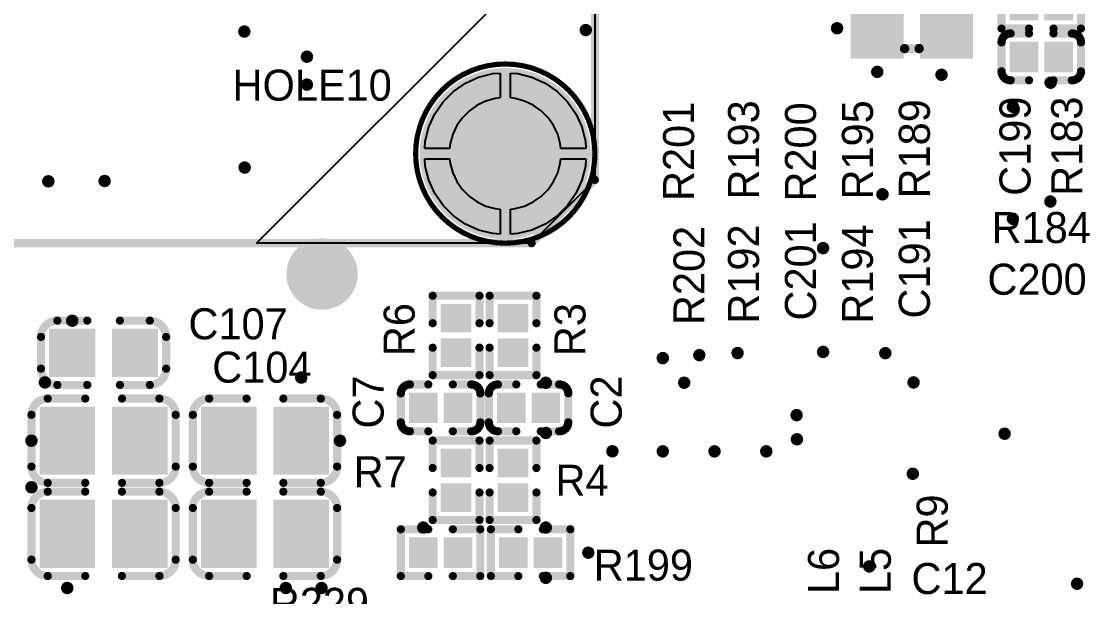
# Model space of a CAD drawing. Header units: millimetres. Extents: x 1205 to 1330, y 770 to 864.
# Drawn here: x 1252.03 to 1278.25, y 786.72 to 800.84 of the extents above; entities that cross this region are included whole.
import ezdxf

# ---------------------------------------------------------------- set-up
doc = ezdxf.new("R2010")
doc.units = ezdxf.units.MM
for name, color, linetype in [('PadHoleLayer', 156, 'Continuous'), ('TopOverlay', 2, 'Continuous'), ('TopPaste', 8, 'Continuous'), ('TopSolder', 216, 'Continuous'), ('ViaHoleLayer', 16, 'Continuous')]:
    doc.layers.add(name, color=color, linetype=linetype)

# ---------------------------------------------------------------- blocks, each defined once
blk = doc.blocks.new('0402_C_18')
at = {"layer": 'TopOverlay', "const_width": 0.2}
for points in [[(-0.975, 0.355, -0.414214), (-0.755, 0.575)], [(0.755, 0.575, -0.414214), (0.975, 0.355)], [(-0.755, -0.575, -0.414214), (-0.975, -0.355)], [(0.975, -0.355, -0.414214), (0.755, -0.575)]]:
    blk.add_lwpolyline(points, format="xyb", dxfattribs=at)
at = {"layer": 'TopOverlay', "const_width": 0.1}
for points in [[(-0.805, 0.575, 1), (-0.705, 0.575, 1)], [(-0.8, 0.575, 1), (-0.7, 0.575, 1)], [(-0.35, 0.575, 1), (-0.25, 0.575, 1)], [(0.25, 0.575, 1), (0.35, 0.575, 1)], [(0.7, 0.575, 1), (0.8, 0.575, 1)], [(0.705, 0.575, 1), (0.805, 0.575, 1)], [(-1.025, 0.355, 1), (-0.925, 0.355, 1)], [(-1.025, 0.355, 1), (-0.925, 0.355, 1)], [(0.925, 0.355, 1), (1.025, 0.355, 1)], [(0.925, 0.355, 1), (1.025, 0.355, 1)], [(-1.025, -0.355, 1), (-0.925, -0.355, 1)], [(-1.025, -0.355, 1), (-0.925, -0.355, 1)], [(0.925, -0.355, 1), (1.025, -0.355, 1)], [(0.925, -0.355, 1), (1.025, -0.355, 1)], [(-0.805, -0.575, 1), (-0.705, -0.575, 1)], [(-0.8, -0.575, 1), (-0.7, -0.575, 1)], [(-0.35, -0.575, 1), (-0.25, -0.575, 1)], [(0.25, -0.575, 1), (0.35, -0.575, 1)], [(0.7, -0.575, 1), (0.8, -0.575, 1)], [(0.705, -0.575, 1), (0.805, -0.575, 1)]]:
    blk.add_lwpolyline(points, format="xyb", close=True, dxfattribs=at)
at = {"layer": 'TopOverlay', "const_width": 0.2}
for points in [[(-0.75, 0.575), (-0.3, 0.575)], [(0.3, 0.575), (0.75, 0.575)], [(-0.975, -0.355), (-0.975, 0.355)], [(0.975, -0.355), (0.975, 0.355)], [(-0.75, -0.575), (-0.3, -0.575)], [(0.3, -0.575), (0.75, -0.575)]]:
    blk.add_lwpolyline(points, dxfattribs=at)
at = {"layer": 'TopPaste'}
for points in [[(-0.725, -0.325), (-0.125, -0.325), (-0.725, 0.325), (-0.125, 0.325)], [(0.125, -0.325), (0.725, -0.325), (0.125, 0.325), (0.725, 0.325)]]:
    blk.add_solid(points, dxfattribs=at)
at = {"layer": 'TopSolder'}
for points in [[(-0.776, -0.376), (-0.074, -0.376), (-0.776, 0.376), (-0.074, 0.376)], [(0.074, -0.376), (0.776, -0.376), (0.074, 0.376), (0.776, 0.376)]]:
    blk.add_solid(points, dxfattribs=at)
blk = doc.blocks.new('0402_C_23')
at = {"layer": 'TopOverlay', "const_width": 0.2}
for points in [[(-0.975, 0.355, -0.414214), (-0.755, 0.575)], [(0.755, 0.575, -0.414214), (0.975, 0.355)], [(-0.755, -0.575, -0.414214), (-0.975, -0.355)], [(0.975, -0.355, -0.414214), (0.755, -0.575)]]:
    blk.add_lwpolyline(points, format="xyb", dxfattribs=at)
at = {"layer": 'TopOverlay', "const_width": 0.1}
for points in [[(-0.805, 0.575, 1), (-0.705, 0.575, 1)], [(-0.8, 0.575, 1), (-0.7, 0.575, 1)], [(-0.35, 0.575, 1), (-0.25, 0.575, 1)], [(0.25, 0.575, 1), (0.35, 0.575, 1)], [(0.7, 0.575, 1), (0.8, 0.575, 1)], [(0.705, 0.575, 1), (0.805, 0.575, 1)], [(-1.025, 0.355, 1), (-0.925, 0.355, 1)], [(-1.025, 0.355, 1), (-0.925, 0.355, 1)], [(0.925, 0.355, 1), (1.025, 0.355, 1)], [(0.925, 0.355, 1), (1.025, 0.355, 1)], [(-1.025, -0.355, 1), (-0.925, -0.355, 1)], [(-1.025, -0.355, 1), (-0.925, -0.355, 1)], [(0.925, -0.355, 1), (1.025, -0.355, 1)], [(0.925, -0.355, 1), (1.025, -0.355, 1)], [(-0.805, -0.575, 1), (-0.705, -0.575, 1)], [(-0.8, -0.575, 1), (-0.7, -0.575, 1)], [(-0.35, -0.575, 1), (-0.25, -0.575, 1)], [(0.25, -0.575, 1), (0.35, -0.575, 1)], [(0.7, -0.575, 1), (0.8, -0.575, 1)], [(0.705, -0.575, 1), (0.805, -0.575, 1)]]:
    blk.add_lwpolyline(points, format="xyb", close=True, dxfattribs=at)
at = {"layer": 'TopOverlay', "const_width": 0.2}
for points in [[(-0.75, 0.575), (-0.3, 0.575)], [(0.3, 0.575), (0.75, 0.575)], [(-0.975, -0.355), (-0.975, 0.355)], [(0.975, -0.355), (0.975, 0.355)], [(-0.75, -0.575), (-0.3, -0.575)], [(0.3, -0.575), (0.75, -0.575)]]:
    blk.add_lwpolyline(points, dxfattribs=at)
at = {"layer": 'TopPaste'}
for points in [[(-0.725, -0.325), (-0.125, -0.325), (-0.725, 0.325), (-0.125, 0.325)], [(0.125, -0.325), (0.725, -0.325), (0.125, 0.325), (0.725, 0.325)]]:
    blk.add_solid(points, dxfattribs=at)
at = {"layer": 'TopSolder'}
for points in [[(-0.776, -0.376), (-0.074, -0.376), (-0.776, 0.376), (-0.074, 0.376)], [(0.074, -0.376), (0.776, -0.376), (0.074, 0.376), (0.776, 0.376)]]:
    blk.add_solid(points, dxfattribs=at)
blk = doc.blocks.new('0805_C_120')
at = {"layer": 'TopOverlay', "const_width": 0.2}
for points in [[(-1.77, 0.635, -0.414214), (-1.37, 1.035)], [(1.37, 1.035, -0.414213), (1.77, 0.635)], [(-1.37, -1.035, -0.414213), (-1.77, -0.635)], [(1.77, -0.635, -0.414214), (1.37, -1.035)]]:
    blk.add_lwpolyline(points, format="xyb", dxfattribs=at)
for points in [[(-0.45, 1.035), (-1.37, 1.035)], [(1.37, 1.035), (0.45, 1.035)], [(-1.77, 0.635), (-1.77, -0.635)], [(1.77, 0.635), (1.77, -0.635)], [(-0.45, -1.035), (-1.37, -1.035)], [(1.37, -1.035), (0.45, -1.035)]]:
    blk.add_lwpolyline(points, dxfattribs=at)
at = {"layer": 'TopOverlay', "const_width": 0.1}
for points in [[(-1.42, 1.035, 1), (-1.32, 1.035, 1)], [(-1.42, 1.035, 1), (-1.32, 1.035, 1)], [(-0.5, 1.035, 1), (-0.4, 1.035, 1)], [(0.4, 1.035, 1), (0.5, 1.035, 1)], [(1.32, 1.035, 1), (1.42, 1.035, 1)], [(1.32, 1.035, 1), (1.42, 1.035, 1)], [(-1.82, 0.635, 1), (-1.72, 0.635, 1)], [(-1.82, 0.635, 1), (-1.72, 0.635, 1)], [(1.72, 0.635, 1), (1.82, 0.635, 1)], [(1.72, 0.635, 1), (1.82, 0.635, 1)], [(-1.82, -0.635, 1), (-1.72, -0.635, 1)], [(-1.82, -0.635, 1), (-1.72, -0.635, 1)], [(1.72, -0.635, 1), (1.82, -0.635, 1)], [(1.72, -0.635, 1), (1.82, -0.635, 1)], [(-1.42, -1.035, 1), (-1.32, -1.035, 1)], [(-1.42, -1.035, 1), (-1.32, -1.035, 1)], [(-0.5, -1.035, 1), (-0.4, -1.035, 1)], [(0.4, -1.035, 1), (0.5, -1.035, 1)], [(1.32, -1.035, 1), (1.42, -1.035, 1)], [(1.32, -1.035, 1), (1.42, -1.035, 1)]]:
    blk.add_lwpolyline(points, format="xyb", close=True, dxfattribs=at)
at = {"layer": 'TopPaste'}
for points in [[(-1.47, -0.735), (-0.31, -0.735), (-1.47, 0.735), (-0.31, 0.735)], [(0.31, -0.735), (1.47, -0.735), (0.31, 0.735), (1.47, 0.735)]]:
    blk.add_solid(points, dxfattribs=at)
at = {"layer": 'TopSolder'}
for points in [[(-1.572, -0.837), (-0.208, -0.837), (-1.572, 0.837), (-0.208, 0.837)], [(0.208, -0.837), (1.572, -0.837), (0.208, 0.837), (1.572, 0.837)]]:
    blk.add_solid(points, dxfattribs=at)
blk = doc.blocks.new('0805_C_121')
at = {"layer": 'TopOverlay', "const_width": 0.2}
for points in [[(-1.77, 0.635, -0.414214), (-1.37, 1.035)], [(1.37, 1.035, -0.414213), (1.77, 0.635)], [(-1.37, -1.035, -0.414213), (-1.77, -0.635)], [(1.77, -0.635, -0.414214), (1.37, -1.035)]]:
    blk.add_lwpolyline(points, format="xyb", dxfattribs=at)
for points in [[(-1.37, 1.035), (-0.45, 1.035)], [(0.45, 1.035), (1.37, 1.035)], [(-1.77, -0.635), (-1.77, 0.635)], [(1.77, -0.635), (1.77, 0.635)], [(-1.37, -1.035), (-0.45, -1.035)], [(0.45, -1.035), (1.37, -1.035)]]:
    blk.add_lwpolyline(points, dxfattribs=at)
at = {"layer": 'TopOverlay', "const_width": 0.1}
for points in [[(-1.42, 1.035, 1), (-1.32, 1.035, 1)], [(-1.42, 1.035, 1), (-1.32, 1.035, 1)], [(-0.5, 1.035, 1), (-0.4, 1.035, 1)], [(0.4, 1.035, 1), (0.5, 1.035, 1)], [(1.32, 1.035, 1), (1.42, 1.035, 1)], [(1.32, 1.035, 1), (1.42, 1.035, 1)], [(-1.82, 0.635, 1), (-1.72, 0.635, 1)], [(-1.82, 0.635, 1), (-1.72, 0.635, 1)], [(1.72, 0.635, 1), (1.82, 0.635, 1)], [(1.72, 0.635, 1), (1.82, 0.635, 1)], [(-1.82, -0.635, 1), (-1.72, -0.635, 1)], [(-1.82, -0.635, 1), (-1.72, -0.635, 1)], [(1.72, -0.635, 1), (1.82, -0.635, 1)], [(1.72, -0.635, 1), (1.82, -0.635, 1)], [(-1.42, -1.035, 1), (-1.32, -1.035, 1)], [(-1.42, -1.035, 1), (-1.32, -1.035, 1)], [(-0.5, -1.035, 1), (-0.4, -1.035, 1)], [(0.4, -1.035, 1), (0.5, -1.035, 1)], [(1.32, -1.035, 1), (1.42, -1.035, 1)], [(1.32, -1.035, 1), (1.42, -1.035, 1)]]:
    blk.add_lwpolyline(points, format="xyb", close=True, dxfattribs=at)
at = {"layer": 'TopPaste'}
for points in [[(-1.47, -0.735), (-0.31, -0.735), (-1.47, 0.735), (-0.31, 0.735)], [(0.31, -0.735), (1.47, -0.735), (0.31, 0.735), (1.47, 0.735)]]:
    blk.add_solid(points, dxfattribs=at)
at = {"layer": 'TopSolder'}
for points in [[(-1.572, -0.837), (-0.208, -0.837), (-1.572, 0.837), (-0.208, 0.837)], [(0.208, -0.837), (1.572, -0.837), (0.208, 0.837), (1.572, 0.837)]]:
    blk.add_solid(points, dxfattribs=at)
blk = doc.blocks.new('0805_C_122')
at = {"layer": 'TopOverlay', "const_width": 0.2}
for points in [[(-1.77, 0.635, -0.414214), (-1.37, 1.035)], [(1.37, 1.035, -0.414213), (1.77, 0.635)], [(-1.37, -1.035, -0.414213), (-1.77, -0.635)], [(1.77, -0.635, -0.414214), (1.37, -1.035)]]:
    blk.add_lwpolyline(points, format="xyb", dxfattribs=at)
for points in [[(-1.37, 1.035), (-0.45, 1.035)], [(0.45, 1.035), (1.37, 1.035)], [(-1.77, -0.635), (-1.77, 0.635)], [(1.77, -0.635), (1.77, 0.635)], [(-1.37, -1.035), (-0.45, -1.035)], [(0.45, -1.035), (1.37, -1.035)]]:
    blk.add_lwpolyline(points, dxfattribs=at)
at = {"layer": 'TopOverlay', "const_width": 0.1}
for points in [[(-1.42, 1.035, 1), (-1.32, 1.035, 1)], [(-1.42, 1.035, 1), (-1.32, 1.035, 1)], [(-0.5, 1.035, 1), (-0.4, 1.035, 1)], [(0.4, 1.035, 1), (0.5, 1.035, 1)], [(1.32, 1.035, 1), (1.42, 1.035, 1)], [(1.32, 1.035, 1), (1.42, 1.035, 1)], [(-1.82, 0.635, 1), (-1.72, 0.635, 1)], [(-1.82, 0.635, 1), (-1.72, 0.635, 1)], [(1.72, 0.635, 1), (1.82, 0.635, 1)], [(1.72, 0.635, 1), (1.82, 0.635, 1)], [(-1.82, -0.635, 1), (-1.72, -0.635, 1)], [(-1.82, -0.635, 1), (-1.72, -0.635, 1)], [(1.72, -0.635, 1), (1.82, -0.635, 1)], [(1.72, -0.635, 1), (1.82, -0.635, 1)], [(-1.42, -1.035, 1), (-1.32, -1.035, 1)], [(-1.42, -1.035, 1), (-1.32, -1.035, 1)], [(-0.5, -1.035, 1), (-0.4, -1.035, 1)], [(0.4, -1.035, 1), (0.5, -1.035, 1)], [(1.32, -1.035, 1), (1.42, -1.035, 1)], [(1.32, -1.035, 1), (1.42, -1.035, 1)]]:
    blk.add_lwpolyline(points, format="xyb", close=True, dxfattribs=at)
at = {"layer": 'TopPaste'}
for points in [[(-1.47, -0.735), (-0.31, -0.735), (-1.47, 0.735), (-0.31, 0.735)], [(0.31, -0.735), (1.47, -0.735), (0.31, 0.735), (1.47, 0.735)]]:
    blk.add_solid(points, dxfattribs=at)
at = {"layer": 'TopSolder'}
for points in [[(-1.572, -0.837), (-0.208, -0.837), (-1.572, 0.837), (-0.208, 0.837)], [(0.208, -0.837), (1.572, -0.837), (0.208, 0.837), (1.572, 0.837)]]:
    blk.add_solid(points, dxfattribs=at)
blk = doc.blocks.new('0805_C_123')
at = {"layer": 'TopOverlay', "const_width": 0.2}
for points in [[(-1.77, 0.635, -0.414214), (-1.37, 1.035)], [(1.37, 1.035, -0.414213), (1.77, 0.635)], [(-1.37, -1.035, -0.414213), (-1.77, -0.635)], [(1.77, -0.635, -0.414214), (1.37, -1.035)]]:
    blk.add_lwpolyline(points, format="xyb", dxfattribs=at)
for points in [[(-0.45, 1.035), (-1.37, 1.035)], [(1.37, 1.035), (0.45, 1.035)], [(-1.77, 0.635), (-1.77, -0.635)], [(1.77, 0.635), (1.77, -0.635)], [(-0.45, -1.035), (-1.37, -1.035)], [(1.37, -1.035), (0.45, -1.035)]]:
    blk.add_lwpolyline(points, dxfattribs=at)
at = {"layer": 'TopOverlay', "const_width": 0.1}
for points in [[(-1.42, 1.035, 1), (-1.32, 1.035, 1)], [(-1.42, 1.035, 1), (-1.32, 1.035, 1)], [(-0.5, 1.035, 1), (-0.4, 1.035, 1)], [(0.4, 1.035, 1), (0.5, 1.035, 1)], [(1.32, 1.035, 1), (1.42, 1.035, 1)], [(1.32, 1.035, 1), (1.42, 1.035, 1)], [(-1.82, 0.635, 1), (-1.72, 0.635, 1)], [(-1.82, 0.635, 1), (-1.72, 0.635, 1)], [(1.72, 0.635, 1), (1.82, 0.635, 1)], [(1.72, 0.635, 1), (1.82, 0.635, 1)], [(-1.82, -0.635, 1), (-1.72, -0.635, 1)], [(-1.82, -0.635, 1), (-1.72, -0.635, 1)], [(1.72, -0.635, 1), (1.82, -0.635, 1)], [(1.72, -0.635, 1), (1.82, -0.635, 1)], [(-1.42, -1.035, 1), (-1.32, -1.035, 1)], [(-1.42, -1.035, 1), (-1.32, -1.035, 1)], [(-0.5, -1.035, 1), (-0.4, -1.035, 1)], [(0.4, -1.035, 1), (0.5, -1.035, 1)], [(1.32, -1.035, 1), (1.42, -1.035, 1)], [(1.32, -1.035, 1), (1.42, -1.035, 1)]]:
    blk.add_lwpolyline(points, format="xyb", close=True, dxfattribs=at)
at = {"layer": 'TopPaste'}
for points in [[(-1.47, -0.735), (-0.31, -0.735), (-1.47, 0.735), (-0.31, 0.735)], [(0.31, -0.735), (1.47, -0.735), (0.31, 0.735), (1.47, 0.735)]]:
    blk.add_solid(points, dxfattribs=at)
at = {"layer": 'TopSolder'}
for points in [[(-1.572, -0.837), (-0.208, -0.837), (-1.572, 0.837), (-0.208, 0.837)], [(0.208, -0.837), (1.572, -0.837), (0.208, 0.837), (1.572, 0.837)]]:
    blk.add_solid(points, dxfattribs=at)
blk = doc.blocks.new('0603_C_129')
at = {"layer": 'TopOverlay', "const_width": 0.2}
for points in [[(-1.535, 0.39, -0.414213), (-1.135, 0.79)], [(1.135, 0.79, -0.414213), (1.535, 0.39)], [(-1.135, -0.79, -0.414213), (-1.535, -0.39)], [(1.535, -0.39, -0.414213), (1.135, -0.79)]]:
    blk.add_lwpolyline(points, format="xyb", dxfattribs=at)
for points in [[(-1.135, 0.79), (-0.4, 0.79)], [(0.4, 0.79), (1.135, 0.79)], [(-1.535, -0.39), (-1.535, 0.39)], [(1.535, -0.39), (1.535, 0.39)], [(-1.135, -0.79), (-0.4, -0.79)], [(0.4, -0.79), (1.135, -0.79)]]:
    blk.add_lwpolyline(points, dxfattribs=at)
at = {"layer": 'TopOverlay', "const_width": 0.1}
for points in [[(-1.185, 0.79, 1), (-1.085, 0.79, 1)], [(-1.185, 0.79, 1), (-1.085, 0.79, 1)], [(-0.45, 0.79, 1), (-0.35, 0.79, 1)], [(0.35, 0.79, 1), (0.45, 0.79, 1)], [(1.085, 0.79, 1), (1.185, 0.79, 1)], [(1.085, 0.79, 1), (1.185, 0.79, 1)], [(-1.585, 0.39, 1), (-1.485, 0.39, 1)], [(-1.585, 0.39, 1), (-1.485, 0.39, 1)], [(1.485, 0.39, 1), (1.585, 0.39, 1)], [(1.485, 0.39, 1), (1.585, 0.39, 1)], [(-1.585, -0.39, 1), (-1.485, -0.39, 1)], [(-1.585, -0.39, 1), (-1.485, -0.39, 1)], [(1.485, -0.39, 1), (1.585, -0.39, 1)], [(1.485, -0.39, 1), (1.585, -0.39, 1)], [(-1.185, -0.79, 1), (-1.085, -0.79, 1)], [(-1.185, -0.79, 1), (-1.085, -0.79, 1)], [(-0.45, -0.79, 1), (-0.35, -0.79, 1)], [(0.35, -0.79, 1), (0.45, -0.79, 1)], [(1.085, -0.79, 1), (1.185, -0.79, 1)], [(1.085, -0.79, 1), (1.185, -0.79, 1)]]:
    blk.add_lwpolyline(points, format="xyb", close=True, dxfattribs=at)
at = {"layer": 'TopPaste'}
for points in [[(-1.235, -0.49), (-0.305, -0.49), (-1.235, 0.49), (-0.305, 0.49)], [(0.305, -0.49), (1.235, -0.49), (0.305, 0.49), (1.235, 0.49)]]:
    blk.add_solid(points, dxfattribs=at)
at = {"layer": 'TopSolder'}
for points in [[(-1.337, -0.592), (-0.203, -0.592), (-1.337, 0.592), (-0.203, 0.592)], [(0.203, -0.592), (1.337, -0.592), (0.203, 0.592), (1.337, 0.592)]]:
    blk.add_solid(points, dxfattribs=at)
blk = doc.blocks.new('0402_C_215')
at = {"layer": 'TopOverlay', "const_width": 0.2}
for points in [[(-0.975, 0.355, -0.414214), (-0.755, 0.575)], [(0.755, 0.575, -0.414214), (0.975, 0.355)], [(-0.755, -0.575, -0.414214), (-0.975, -0.355)], [(0.975, -0.355, -0.414214), (0.755, -0.575)]]:
    blk.add_lwpolyline(points, format="xyb", dxfattribs=at)
at = {"layer": 'TopOverlay', "const_width": 0.1}
for points in [[(-0.805, 0.575, 1), (-0.705, 0.575, 1)], [(-0.8, 0.575, 1), (-0.7, 0.575, 1)], [(-0.35, 0.575, 1), (-0.25, 0.575, 1)], [(0.25, 0.575, 1), (0.35, 0.575, 1)], [(0.7, 0.575, 1), (0.8, 0.575, 1)], [(0.705, 0.575, 1), (0.805, 0.575, 1)], [(-1.025, 0.355, 1), (-0.925, 0.355, 1)], [(-1.025, 0.355, 1), (-0.925, 0.355, 1)], [(0.925, 0.355, 1), (1.025, 0.355, 1)], [(0.925, 0.355, 1), (1.025, 0.355, 1)], [(-1.025, -0.355, 1), (-0.925, -0.355, 1)], [(-1.025, -0.355, 1), (-0.925, -0.355, 1)], [(0.925, -0.355, 1), (1.025, -0.355, 1)], [(0.925, -0.355, 1), (1.025, -0.355, 1)], [(-0.805, -0.575, 1), (-0.705, -0.575, 1)], [(-0.8, -0.575, 1), (-0.7, -0.575, 1)], [(-0.35, -0.575, 1), (-0.25, -0.575, 1)], [(0.25, -0.575, 1), (0.35, -0.575, 1)], [(0.7, -0.575, 1), (0.8, -0.575, 1)], [(0.705, -0.575, 1), (0.805, -0.575, 1)]]:
    blk.add_lwpolyline(points, format="xyb", close=True, dxfattribs=at)
at = {"layer": 'TopOverlay', "const_width": 0.2}
for points in [[(-0.3, 0.575), (-0.75, 0.575)], [(0.75, 0.575), (0.3, 0.575)], [(-0.975, 0.355), (-0.975, -0.355)], [(0.975, 0.355), (0.975, -0.355)], [(-0.3, -0.575), (-0.75, -0.575)], [(0.75, -0.575), (0.3, -0.575)]]:
    blk.add_lwpolyline(points, dxfattribs=at)
at = {"layer": 'TopPaste'}
for points in [[(-0.725, -0.325), (-0.125, -0.325), (-0.725, 0.325), (-0.125, 0.325)], [(0.125, -0.325), (0.725, -0.325), (0.125, 0.325), (0.725, 0.325)]]:
    blk.add_solid(points, dxfattribs=at)
at = {"layer": 'TopSolder'}
for points in [[(-0.776, -0.376), (-0.074, -0.376), (-0.776, 0.376), (-0.074, 0.376)], [(0.074, -0.376), (0.776, -0.376), (0.074, 0.376), (0.776, 0.376)]]:
    blk.add_solid(points, dxfattribs=at)
blk = doc.blocks.new('MEDC52_32F_PCIE_LOCK_L_B_331')
at = {"layer": 'PadHoleLayer', "const_width": 0.8}
blk.add_lwpolyline([(-12.9, 21.95, 1), (-12.1, 21.95, 1)], format="xyb", close=True, dxfattribs=at)
at = {"layer": 'TopSolder', "const_width": 0.877}
blk.add_lwpolyline([(-12.938, 21.95, 1), (-12.062, 21.95, 1)], format="xyb", close=True, dxfattribs=at)
blk = doc.blocks.new('0402_R_359')
at = {"layer": 'TopOverlay', "const_width": 0.2}
for points in [[(-0.975, -0.575), (-0.975, 0.575)], [(-0.975, 0.575), (-0.3, 0.575)], [(0.3, 0.575), (0.975, 0.575)], [(0.975, -0.575), (0.975, 0.575)], [(-0.975, -0.575), (-0.3, -0.575)], [(0.3, -0.575), (0.975, -0.575)]]:
    blk.add_lwpolyline(points, dxfattribs=at)
at = {"layer": 'TopOverlay', "const_width": 0.1}
for points in [[(-1.025, 0.575, 1), (-0.925, 0.575, 1)], [(-1.025, 0.575, 1), (-0.925, 0.575, 1)], [(-0.35, 0.575, 1), (-0.25, 0.575, 1)], [(0.25, 0.575, 1), (0.35, 0.575, 1)], [(0.925, 0.575, 1), (1.025, 0.575, 1)], [(0.925, 0.575, 1), (1.025, 0.575, 1)], [(-1.025, -0.575, 1), (-0.925, -0.575, 1)], [(-1.025, -0.575, 1), (-0.925, -0.575, 1)], [(-0.35, -0.575, 1), (-0.25, -0.575, 1)], [(0.25, -0.575, 1), (0.35, -0.575, 1)], [(0.925, -0.575, 1), (1.025, -0.575, 1)], [(0.925, -0.575, 1), (1.025, -0.575, 1)]]:
    blk.add_lwpolyline(points, format="xyb", close=True, dxfattribs=at)
at = {"layer": 'TopPaste'}
for points in [[(-0.725, -0.325), (-0.125, -0.325), (-0.725, 0.325), (-0.125, 0.325)], [(0.125, -0.325), (0.725, -0.325), (0.125, 0.325), (0.725, 0.325)]]:
    blk.add_solid(points, dxfattribs=at)
at = {"layer": 'TopSolder'}
for points in [[(-0.776, -0.376), (-0.074, -0.376), (-0.776, 0.376), (-0.074, 0.376)], [(0.074, -0.376), (0.776, -0.376), (0.074, 0.376), (0.776, 0.376)]]:
    blk.add_solid(points, dxfattribs=at)
blk = doc.blocks.new('0402_R_360')
at = {"layer": 'TopOverlay', "const_width": 0.2}
for points in [[(-0.975, -0.575), (-0.975, 0.575)], [(-0.3, 0.575), (-0.975, 0.575)], [(0.975, 0.575), (0.3, 0.575)], [(0.975, -0.575), (0.975, 0.575)], [(-0.975, -0.575), (-0.3, -0.575)], [(0.3, -0.575), (0.975, -0.575)]]:
    blk.add_lwpolyline(points, dxfattribs=at)
at = {"layer": 'TopOverlay', "const_width": 0.1}
for points in [[(-1.025, 0.575, 1), (-0.925, 0.575, 1)], [(-1.025, 0.575, 1), (-0.925, 0.575, 1)], [(-0.35, 0.575, 1), (-0.25, 0.575, 1)], [(0.25, 0.575, 1), (0.35, 0.575, 1)], [(0.925, 0.575, 1), (1.025, 0.575, 1)], [(0.925, 0.575, 1), (1.025, 0.575, 1)], [(-1.025, -0.575, 1), (-0.925, -0.575, 1)], [(-1.025, -0.575, 1), (-0.925, -0.575, 1)], [(-0.35, -0.575, 1), (-0.25, -0.575, 1)], [(0.25, -0.575, 1), (0.35, -0.575, 1)], [(0.925, -0.575, 1), (1.025, -0.575, 1)], [(0.925, -0.575, 1), (1.025, -0.575, 1)]]:
    blk.add_lwpolyline(points, format="xyb", close=True, dxfattribs=at)
at = {"layer": 'TopPaste'}
for points in [[(-0.725, -0.325), (-0.125, -0.325), (-0.725, 0.325), (-0.125, 0.325)], [(0.125, -0.325), (0.725, -0.325), (0.125, 0.325), (0.725, 0.325)]]:
    blk.add_solid(points, dxfattribs=at)
at = {"layer": 'TopSolder'}
for points in [[(-0.776, -0.376), (-0.074, -0.376), (-0.776, 0.376), (-0.074, 0.376)], [(0.074, -0.376), (0.776, -0.376), (0.074, 0.376), (0.776, 0.376)]]:
    blk.add_solid(points, dxfattribs=at)
blk = doc.blocks.new('0402_R_362')
at = {"layer": 'TopOverlay', "const_width": 0.2}
for points in [[(-0.975, -0.575), (-0.975, 0.575)], [(-0.3, 0.575), (-0.975, 0.575)], [(0.975, 0.575), (0.3, 0.575)], [(0.975, -0.575), (0.975, 0.575)], [(-0.975, -0.575), (-0.3, -0.575)], [(0.3, -0.575), (0.975, -0.575)]]:
    blk.add_lwpolyline(points, dxfattribs=at)
at = {"layer": 'TopOverlay', "const_width": 0.1}
for points in [[(-1.025, 0.575, 1), (-0.925, 0.575, 1)], [(-1.025, 0.575, 1), (-0.925, 0.575, 1)], [(-0.35, 0.575, 1), (-0.25, 0.575, 1)], [(0.25, 0.575, 1), (0.35, 0.575, 1)], [(0.925, 0.575, 1), (1.025, 0.575, 1)], [(0.925, 0.575, 1), (1.025, 0.575, 1)], [(-1.025, -0.575, 1), (-0.925, -0.575, 1)], [(-1.025, -0.575, 1), (-0.925, -0.575, 1)], [(-0.35, -0.575, 1), (-0.25, -0.575, 1)], [(0.25, -0.575, 1), (0.35, -0.575, 1)], [(0.925, -0.575, 1), (1.025, -0.575, 1)], [(0.925, -0.575, 1), (1.025, -0.575, 1)]]:
    blk.add_lwpolyline(points, format="xyb", close=True, dxfattribs=at)
at = {"layer": 'TopPaste'}
for points in [[(-0.725, -0.325), (-0.125, -0.325), (-0.725, 0.325), (-0.125, 0.325)], [(0.125, -0.325), (0.725, -0.325), (0.125, 0.325), (0.725, 0.325)]]:
    blk.add_solid(points, dxfattribs=at)
at = {"layer": 'TopSolder'}
for points in [[(-0.776, -0.376), (-0.074, -0.376), (-0.776, 0.376), (-0.074, 0.376)], [(0.074, -0.376), (0.776, -0.376), (0.074, 0.376), (0.776, 0.376)]]:
    blk.add_solid(points, dxfattribs=at)
blk = doc.blocks.new('0402_R_363')
at = {"layer": 'TopOverlay', "const_width": 0.2}
for points in [[(-0.975, -0.575), (-0.975, 0.575)], [(-0.3, 0.575), (-0.975, 0.575)], [(0.975, 0.575), (0.3, 0.575)], [(0.975, -0.575), (0.975, 0.575)], [(-0.975, -0.575), (-0.3, -0.575)], [(0.3, -0.575), (0.975, -0.575)]]:
    blk.add_lwpolyline(points, dxfattribs=at)
at = {"layer": 'TopOverlay', "const_width": 0.1}
for points in [[(-1.025, 0.575, 1), (-0.925, 0.575, 1)], [(-1.025, 0.575, 1), (-0.925, 0.575, 1)], [(-0.35, 0.575, 1), (-0.25, 0.575, 1)], [(0.25, 0.575, 1), (0.35, 0.575, 1)], [(0.925, 0.575, 1), (1.025, 0.575, 1)], [(0.925, 0.575, 1), (1.025, 0.575, 1)], [(-1.025, -0.575, 1), (-0.925, -0.575, 1)], [(-1.025, -0.575, 1), (-0.925, -0.575, 1)], [(-0.35, -0.575, 1), (-0.25, -0.575, 1)], [(0.25, -0.575, 1), (0.35, -0.575, 1)], [(0.925, -0.575, 1), (1.025, -0.575, 1)], [(0.925, -0.575, 1), (1.025, -0.575, 1)]]:
    blk.add_lwpolyline(points, format="xyb", close=True, dxfattribs=at)
at = {"layer": 'TopPaste'}
for points in [[(-0.725, -0.325), (-0.125, -0.325), (-0.725, 0.325), (-0.125, 0.325)], [(0.125, -0.325), (0.725, -0.325), (0.125, 0.325), (0.725, 0.325)]]:
    blk.add_solid(points, dxfattribs=at)
at = {"layer": 'TopSolder'}
for points in [[(-0.776, -0.376), (-0.074, -0.376), (-0.776, 0.376), (-0.074, 0.376)], [(0.074, -0.376), (0.776, -0.376), (0.074, 0.376), (0.776, 0.376)]]:
    blk.add_solid(points, dxfattribs=at)
blk = doc.blocks.new('0402_R_537')
at = {"layer": 'TopOverlay', "const_width": 0.2}
for points in [[(-0.975, 0.575), (-0.3, 0.575)], [(-0.975, -0.575), (-0.975, 0.575)], [(0.3, 0.575), (0.975, 0.575)], [(0.975, 0.575), (0.975, -0.575)], [(-0.975, -0.575), (-0.3, -0.575)], [(0.3, -0.575), (0.975, -0.575)]]:
    blk.add_lwpolyline(points, dxfattribs=at)
at = {"layer": 'TopOverlay', "const_width": 0.1}
for points in [[(-1.025, 0.575, 1), (-0.925, 0.575, 1)], [(-1.025, 0.575, 1), (-0.925, 0.575, 1)], [(-0.35, 0.575, 1), (-0.25, 0.575, 1)], [(0.25, 0.575, 1), (0.35, 0.575, 1)], [(0.925, 0.575, 1), (1.025, 0.575, 1)], [(0.925, 0.575, 1), (1.025, 0.575, 1)], [(-1.025, -0.575, 1), (-0.925, -0.575, 1)], [(-1.025, -0.575, 1), (-0.925, -0.575, 1)], [(-0.35, -0.575, 1), (-0.25, -0.575, 1)], [(0.25, -0.575, 1), (0.35, -0.575, 1)], [(0.925, -0.575, 1), (1.025, -0.575, 1)], [(0.925, -0.575, 1), (1.025, -0.575, 1)]]:
    blk.add_lwpolyline(points, format="xyb", close=True, dxfattribs=at)
at = {"layer": 'TopPaste'}
for points in [[(-0.725, -0.325), (-0.125, -0.325), (-0.725, 0.325), (-0.125, 0.325)], [(0.125, -0.325), (0.725, -0.325), (0.125, 0.325), (0.725, 0.325)]]:
    blk.add_solid(points, dxfattribs=at)
at = {"layer": 'TopSolder'}
for points in [[(-0.776, -0.376), (-0.074, -0.376), (-0.776, 0.376), (-0.074, 0.376)], [(0.074, -0.376), (0.776, -0.376), (0.074, 0.376), (0.776, 0.376)]]:
    blk.add_solid(points, dxfattribs=at)
blk = doc.blocks.new('SMD_3225_4P_621')
at = {"layer": 'TopOverlay', "const_width": 0.229}
for points in [[(0.203, 1.25), (-0.203, 1.25)], [(-1.6, -0.178), (-1.6, 0.178)], [(1.6, -0.178), (1.6, 0.178)], [(0.203, -1.25), (-0.203, -1.25)]]:
    blk.add_lwpolyline(points, dxfattribs=at)
at = {"layer": 'TopOverlay'}
for points, const_width in [([(-0.26, 1.25, 1), (-0.146, 1.25, 1)], 0.114), ([(0.146, 1.25, 1), (0.26, 1.25, 1)], 0.114), ([(-1.657, 0.178, 1), (-1.543, 0.178, 1)], 0.114), ([(1.543, 0.178, 1), (1.657, 0.178, 1)], 0.114), ([(-1.657, -0.178, 1), (-1.543, -0.178, 1)], 0.114), ([(1.543, -0.178, 1), (1.657, -0.178, 1)], 0.114), ([(-0.26, -1.25, 1), (-0.146, -1.25, 1)], 0.114), ([(0.146, -1.25, 1), (0.26, -1.25, 1)], 0.114), ([(-1.324, -2.032, 1), (-1.724, -2.032, 1)], 0.254), ([(-1.787, -2.032, 1), (-1.66, -2.032, 1)], 0.127), ([(-1.388, -2.032, 1), (-1.261, -2.032, 1)], 0.127)]:
    blk.add_lwpolyline(points, format="xyb", close=True, dxfattribs=dict(at, const_width=const_width))
at = {"layer": 'TopPaste'}
for points in [[(-1.8, 0.25), (-0.4, 0.25), (-1.8, 1.45), (-0.4, 1.45)], [(0.4, 0.25), (1.8, 0.25), (0.4, 1.45), (1.8, 1.45)], [(-1.8, -1.45), (-0.4, -1.45), (-1.8, -0.25), (-0.4, -0.25)], [(0.4, -1.45), (1.8, -1.45), (0.4, -0.25), (1.8, -0.25)]]:
    blk.add_solid(points, dxfattribs=at)
at = {"layer": 'TopSolder'}
for points in [[(-1.851, 0.199), (-0.349, 0.199), (-1.851, 1.501), (-0.349, 1.501)], [(0.349, 0.199), (1.851, 0.199), (0.349, 1.501), (1.851, 1.501)], [(-1.851, -1.501), (-0.349, -1.501), (-1.851, -0.199), (-0.349, -0.199)], [(0.349, -1.501), (1.851, -1.501), (0.349, -0.199), (1.851, -0.199)]]:
    blk.add_solid(points, dxfattribs=at)
blk = doc.blocks.new('TH_1_6_3_0_M2_661')
at = {"layer": 'PadHoleLayer', "const_width": 1.35}
blk.add_lwpolyline([(-0.675, 0, 1), (0.675, 0, 1)], format="xyb", close=True, dxfattribs=at)
at = {"layer": 'TopOverlay'}
for points, const_width in [([(2.2, 0, 1), (-2.2, 0, 1)], 0.127), ([(-2.232, 0, 1), (-2.168, 0, 1)], 0.0635), ([(2.168, 0, 1), (2.232, 0, 1)], 0.0635)]:
    blk.add_lwpolyline(points, format="xyb", close=True, dxfattribs=dict(at, const_width=const_width))
at = {"layer": 'TopPaste'}
for p, q in [((-0.98, 1.731), (-0.653, 1.879)), ((-0.653, 1.879), (-0.306, 1.966)), ((-0.306, 1.966), (-0.127, 1.977)), ((-0.127, 1.977), (-0.127, 1.977)), ((-0.127, 1.977), (-0.127, 1.366)), ((0.127, 1.366), (0.127, 1.977)), ((0.127, 1.977), (0.306, 1.966)), ((0.306, 1.966), (0.653, 1.879)), ((0.653, 1.879), (0.98, 1.731)), ((-1.274, 1.528), (-0.98, 1.731)), ((0.98, 1.731), (1.274, 1.528)), ((-1.528, 1.274), (-1.274, 1.528)), ((-0.245, 1.35), (-0.474, 1.287)), ((-0.127, 1.366), (-0.245, 1.35)), ((0.245, 1.35), (0.127, 1.366)), ((0.127, 1.366), (0.127, 1.366)), ((0.474, 1.287), (0.245, 1.35)), ((1.274, 1.528), (1.528, 1.274)), ((-1.731, 0.98), (-1.528, 1.274)), ((-0.882, 1.05), (-1.05, 0.882)), ((-0.688, 1.186), (-0.882, 1.05)), ((-0.474, 1.287), (-0.688, 1.186)), ((0.688, 1.186), (0.474, 1.287)), ((0.882, 1.05), (0.688, 1.186)), ((1.05, 0.882), (0.882, 1.05)), ((1.528, 1.274), (1.731, 0.98)), ((-1.879, 0.653), (-1.731, 0.98)), ((-1.05, 0.882), (-1.186, 0.688)), ((1.186, 0.688), (1.05, 0.882)), ((1.731, 0.98), (1.879, 0.653)), ((-1.966, 0.306), (-1.879, 0.653)), ((-1.186, 0.688), (-1.287, 0.474)), ((1.287, 0.474), (1.186, 0.688)), ((1.879, 0.653), (1.966, 0.306)), ((-1.977, 0.127), (-1.966, 0.306)), ((-1.287, 0.474), (-1.35, 0.245)), ((1.35, 0.245), (1.287, 0.474)), ((1.966, 0.306), (1.977, 0.127)), ((-1.366, 0.127), (-1.977, 0.127)), ((-1.35, 0.245), (-1.366, 0.127)), ((-1.366, 0.127), (-1.366, 0.127)), ((1.366, 0.127), (1.35, 0.245)), ((1.977, 0.127), (1.366, 0.127)), ((1.977, 0.127), (1.977, 0.127)), ((-1.966, -0.306), (-1.977, -0.127)), ((-1.977, -0.127), (-1.977, -0.127)), ((-1.977, -0.127), (-1.366, -0.127)), ((-1.366, -0.127), (-1.35, -0.245)), ((-1.35, -0.245), (-1.287, -0.474)), ((1.287, -0.474), (1.35, -0.245)), ((1.35, -0.245), (1.366, -0.127)), ((1.366, -0.127), (1.977, -0.127)), ((1.366, -0.127), (1.366, -0.127)), ((1.977, -0.127), (1.966, -0.306)), ((-1.879, -0.653), (-1.966, -0.306)), ((-1.287, -0.474), (-1.186, -0.688)), ((1.186, -0.688), (1.287, -0.474)), ((1.966, -0.306), (1.879, -0.653)), ((-1.731, -0.98), (-1.879, -0.653)), ((-1.186, -0.688), (-1.05, -0.882)), ((1.05, -0.882), (1.186, -0.688)), ((1.879, -0.653), (1.731, -0.98)), ((-1.528, -1.274), (-1.731, -0.98)), ((-1.05, -0.882), (-0.882, -1.05)), ((0.882, -1.05), (1.05, -0.882)), ((1.731, -0.98), (1.528, -1.274)), ((-1.274, -1.528), (-1.528, -1.274)), ((-0.882, -1.05), (-0.688, -1.186)), ((-0.688, -1.186), (-0.474, -1.287)), ((-0.474, -1.287), (-0.245, -1.35)), ((0.245, -1.35), (0.474, -1.287)), ((0.474, -1.287), (0.688, -1.186)), ((0.688, -1.186), (0.882, -1.05)), ((1.528, -1.274), (1.274, -1.528)), ((-0.98, -1.731), (-1.274, -1.528)), ((-0.245, -1.35), (-0.127, -1.366)), ((-0.127, -1.366), (-0.127, -1.977)), ((-0.127, -1.366), (-0.127, -1.366)), ((0.127, -1.366), (0.245, -1.35)), ((0.127, -1.977), (0.127, -1.366)), ((1.274, -1.528), (0.98, -1.731)), ((-0.653, -1.879), (-0.98, -1.731)), ((0.98, -1.731), (0.653, -1.879)), ((-0.306, -1.966), (-0.653, -1.879)), ((-0.127, -1.977), (-0.306, -1.966)), ((0.306, -1.966), (0.127, -1.977)), ((0.127, -1.977), (0.127, -1.977)), ((0.653, -1.879), (0.306, -1.966))]:
    blk.add_line(p, q, dxfattribs=at)
at = {"layer": 'TopSolder', "const_width": 2.102}
blk.add_lwpolyline([(-1.051, 0, 1), (1.051, 0, 1)], format="xyb", close=True, dxfattribs=at)
blk = doc.blocks.new('0402_R_665')
at = {"layer": 'TopOverlay', "const_width": 0.2}
for points in [[(-0.975, -0.575), (-0.975, 0.575)], [(-0.975, 0.575), (-0.3, 0.575)], [(0.3, 0.575), (0.975, 0.575)], [(0.975, 0.575), (0.975, -0.575)], [(-0.975, -0.575), (-0.3, -0.575)], [(0.3, -0.575), (0.975, -0.575)]]:
    blk.add_lwpolyline(points, dxfattribs=at)
at = {"layer": 'TopOverlay', "const_width": 0.1}
for points in [[(-1.025, 0.575, 1), (-0.925, 0.575, 1)], [(-1.025, 0.575, 1), (-0.925, 0.575, 1)], [(-0.35, 0.575, 1), (-0.25, 0.575, 1)], [(0.25, 0.575, 1), (0.35, 0.575, 1)], [(0.925, 0.575, 1), (1.025, 0.575, 1)], [(0.925, 0.575, 1), (1.025, 0.575, 1)], [(-1.025, -0.575, 1), (-0.925, -0.575, 1)], [(-1.025, -0.575, 1), (-0.925, -0.575, 1)], [(-0.35, -0.575, 1), (-0.25, -0.575, 1)], [(0.25, -0.575, 1), (0.35, -0.575, 1)], [(0.925, -0.575, 1), (1.025, -0.575, 1)], [(0.925, -0.575, 1), (1.025, -0.575, 1)]]:
    blk.add_lwpolyline(points, format="xyb", close=True, dxfattribs=at)
at = {"layer": 'TopPaste'}
for points in [[(-0.725, -0.325), (-0.125, -0.325), (-0.725, 0.325), (-0.125, 0.325)], [(0.125, -0.325), (0.725, -0.325), (0.125, 0.325), (0.725, 0.325)]]:
    blk.add_solid(points, dxfattribs=at)
at = {"layer": 'TopSolder'}
for points in [[(-0.776, -0.376), (-0.074, -0.376), (-0.776, 0.376), (-0.074, 0.376)], [(0.074, -0.376), (0.776, -0.376), (0.074, 0.376), (0.776, 0.376)]]:
    blk.add_solid(points, dxfattribs=at)
blk = doc.blocks.new('0402_R_668')
at = {"layer": 'TopOverlay', "const_width": 0.2}
for points in [[(-0.975, -0.575), (-0.975, 0.575)], [(-0.975, 0.575), (-0.3, 0.575)], [(0.3, 0.575), (0.975, 0.575)], [(0.975, 0.575), (0.975, -0.575)], [(-0.975, -0.575), (-0.3, -0.575)], [(0.3, -0.575), (0.975, -0.575)]]:
    blk.add_lwpolyline(points, dxfattribs=at)
at = {"layer": 'TopOverlay', "const_width": 0.1}
for points in [[(-1.025, 0.575, 1), (-0.925, 0.575, 1)], [(-1.025, 0.575, 1), (-0.925, 0.575, 1)], [(-0.35, 0.575, 1), (-0.25, 0.575, 1)], [(0.25, 0.575, 1), (0.35, 0.575, 1)], [(0.925, 0.575, 1), (1.025, 0.575, 1)], [(0.925, 0.575, 1), (1.025, 0.575, 1)], [(-1.025, -0.575, 1), (-0.925, -0.575, 1)], [(-1.025, -0.575, 1), (-0.925, -0.575, 1)], [(-0.35, -0.575, 1), (-0.25, -0.575, 1)], [(0.25, -0.575, 1), (0.35, -0.575, 1)], [(0.925, -0.575, 1), (1.025, -0.575, 1)], [(0.925, -0.575, 1), (1.025, -0.575, 1)]]:
    blk.add_lwpolyline(points, format="xyb", close=True, dxfattribs=at)
at = {"layer": 'TopPaste'}
for points in [[(-0.725, -0.325), (-0.125, -0.325), (-0.725, 0.325), (-0.125, 0.325)], [(0.125, -0.325), (0.725, -0.325), (0.125, 0.325), (0.725, 0.325)]]:
    blk.add_solid(points, dxfattribs=at)
at = {"layer": 'TopSolder'}
for points in [[(-0.776, -0.376), (-0.074, -0.376), (-0.776, 0.376), (-0.074, 0.376)], [(0.074, -0.376), (0.776, -0.376), (0.074, 0.376), (0.776, 0.376)]]:
    blk.add_solid(points, dxfattribs=at)

msp = doc.modelspace()

# ---------------------------------------------------------------- linework, layer by layer
at = {"layer": 'TopOverlay'}
for p, q in [((1257.8, 795.397), (1266.107, 803.704)), ((1266.107, 803.704), (1266.107, 796.951)), ((1266.107, 796.951), (1264.553, 795.397)), ((1264.553, 795.397), (1257.8, 795.397))]:
    msp.add_line(p, q, dxfattribs=at)
at = {"layer": 'TopOverlay', "const_width": 0.2}
for points in [[(1266.107, 796.951), (1266.107, 832.4)], [(1264.553, 795.397), (1266.107, 796.951)], [(1224.104, 795.397), (1264.553, 795.397)]]:
    msp.add_lwpolyline(points, dxfattribs=at)
at = {"layer": 'TopOverlay', "const_width": 0.1}
for points in [[(1266.057, 796.951, 1), (1266.157, 796.951, 1)], [(1266.057, 796.951, 1), (1266.157, 796.951, 1)], [(1264.503, 795.397, 1), (1264.603, 795.397, 1)], [(1264.503, 795.397, 1), (1264.603, 795.397, 1)]]:
    msp.add_lwpolyline(points, format="xyb", close=True, dxfattribs=at)
at = {"layer": 'ViaHoleLayer', "const_width": 0.152}
for points in [[(1257.427, 800.593, 1), (1257.579, 800.593, 1)], [(1265.807, 800.63, 1), (1265.959, 800.63, 1)], [(1271.974, 800.675, 1), (1272.126, 800.675, 1)], [(1258.963, 799.976, 1), (1259.116, 799.976, 1)], [(1272.96, 799.604, 1), (1273.112, 799.604, 1)], [(1274.537, 799.532, 1), (1274.689, 799.532, 1)], [(1258.963, 799.29, 1), (1259.116, 799.29, 1)], [(1277.214, 799.337, 1), (1277.366, 799.337, 1)], [(1276.289, 798.745, 1), (1276.442, 798.745, 1)], [(1257.435, 797.254, 1), (1257.588, 797.254, 1)], [(1252.616, 796.916, 1), (1252.769, 796.916, 1)], [(1253.998, 796.924, 1), (1254.15, 796.924, 1)], [(1273.088, 796.597, 1), (1273.241, 796.597, 1)], [(1277.209, 796.42, 1), (1277.361, 796.42, 1)], [(1276.289, 795.996, 1), (1276.442, 795.996, 1)], [(1271.63, 795.276, 1), (1271.783, 795.276, 1)], [(1253.202, 793.493, 1), (1253.355, 793.493, 1)], [(1268.593, 792.649, 1), (1268.745, 792.649, 1)], [(1269.533, 792.7, 1), (1269.685, 792.7, 1)], [(1271.63, 792.727, 1), (1271.783, 792.727, 1)], [(1273.157, 792.697, 1), (1273.31, 792.697, 1)], [(1267.696, 792.575, 1), (1267.849, 792.575, 1)], [(1252.533, 791.978, 1), (1252.685, 791.978, 1)], [(1258.824, 792.098, 1), (1258.976, 792.098, 1)], [(1264.827, 791.97, 1), (1264.979, 791.97, 1)], [(1268.222, 791.971, 1), (1268.374, 791.971, 1)], [(1273.851, 791.978, 1), (1274.003, 791.978, 1)], [(1270.981, 791.176, 1), (1271.133, 791.176, 1)], [(1264.827, 790.737, 1), (1264.979, 790.737, 1)], [(1270.989, 790.582, 1), (1271.141, 790.582, 1)], [(1276.086, 790.719, 1), (1276.238, 790.719, 1)], [(1252.202, 790.547, 1), (1252.355, 790.547, 1)], [(1259.775, 790.547, 1), (1259.927, 790.547, 1)], [(1266.459, 790.287, 1), (1266.612, 790.287, 1)], [(1267.696, 790.286, 1), (1267.849, 790.286, 1)], [(1268.966, 790.286, 1), (1269.119, 790.286, 1)], [(1270.236, 790.286, 1), (1270.389, 790.286, 1)], [(1273.832, 789.736, 1), (1273.985, 789.736, 1)], [(1252.202, 789.404, 1), (1252.355, 789.404, 1)], [(1261.818, 788.414, 1), (1261.97, 788.414, 1)], [(1264.827, 788.414, 1), (1264.979, 788.414, 1)], [(1265.869, 787.798, 1), (1266.021, 787.798, 1)], [(1272.764, 787.461, 1), (1272.917, 787.461, 1)], [(1264.827, 787.181, 1), (1264.979, 787.181, 1)], [(1253.082, 786.931, 1), (1253.235, 786.931, 1)], [(1258.443, 786.931, 1), (1258.595, 786.931, 1)], [(1259.322, 786.931, 1), (1259.474, 786.931, 1)], [(1277.864, 787.036, 1), (1278.016, 787.036, 1)]]:
    msp.add_lwpolyline(points, format="xyb", close=True, dxfattribs=at)

# ---------------------------------------------------------------- block references
for name, p, rotation in [('SMD_3225_4P_621', (1273.886, 801.775), 270), ('0402_C_215', (1277.061, 799.972), 180), ('TH_1_6_3_0_M2_661', (1263.907, 797.597), 90), ('MEDC52_32F_PCIE_LOCK_L_B_331', (1246.911, 816.589), 180), ('0402_R_362', (1262.7, 793.132), 270), ('0402_R_359', (1264.097, 793.132), 270), ('0805_C_123', (1258.01, 790.547), 180), ('0402_R_363', (1262.7, 789.576), 270), ('0402_R_360', (1264.097, 789.576), 270), ('0805_C_120', (1258.01, 788.261), 180), ('0402_R_668', (1262.319, 787.798), 360), ('0402_R_665', (1264.529, 787.798), 360)]:
    msp.add_blockref(name, p, dxfattribs=dict(rotation=rotation))
for name, p in [('0402_R_537', (1277.061, 801.242)), ('0603_C_129', (1254.049, 792.706)), ('0402_C_23', (1262.319, 791.354)), ('0402_C_18', (1264.478, 791.354)), ('0805_C_121', (1254.049, 790.547)), ('0805_C_122', (1254.049, 788.261))]:
    msp.add_blockref(name, p)

# ---------------------------------------------------------------- texts
at = {"layer": 'TopOverlay'}
for s, p in [('HOLE10', (1257.214, 798.897)), ('R184', (1275.842, 795.401)), ('C200', (1275.74, 794.131)), ('C107', (1256.132, 793.037)), ('C104', (1256.716, 791.972)), ('R7', (1260.186, 789.404)), ('R4', (1265.139, 789.195)), ('R199', (1266.078, 787.112)), ('C12', (1273.876, 786.782)), ('R229', (1258.128, 786.172))]:
    msp.add_text(s, height=0.762, dxfattribs=at).set_placement(p)
for s, p in [('R193', (1270.136, 796.47)), ('R195', (1272.93, 796.47)), ('R189', (1274.327, 796.496)), ('C199', (1276.797, 796.561)), ('R183', (1278.067, 796.561)), ('R201', (1268.542, 796.434)), ('R200', (1271.533, 796.419)), ('R202', (1268.796, 793.386)), ('R192', (1270.136, 793.422)), ('C201', (1271.533, 793.498)), ('R194', (1272.93, 793.422)), ('C191', (1274.327, 793.549)), ('R6', (1261.684, 792.624)), ('R3', (1265.875, 792.624)), ('C7', (1260.922, 790.846)), ('C2', (1266.764, 790.846)), ('R9', (1274.765, 787.925)), ('L6', (1272.098, 786.782)), ('L5', (1273.368, 786.782))]:
    msp.add_text(s, height=0.762, rotation=90, dxfattribs=at).set_placement(p)

doc.saveas('drawing.dxf')
